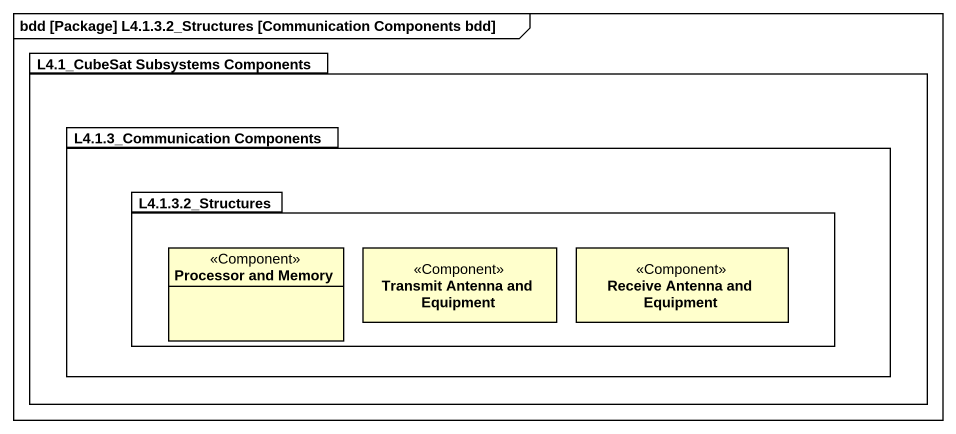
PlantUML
@startuml
mainframe bdd [Package] L4.1.3.2_Structures [Communication Components bdd]
hide circle
hide empty members
package "L4.1_CubeSat Subsystems Components" as L4_1_CubeSat_Subsystems {
  package "L4.1.3_Communication Components" as L4_1_3_Communication {
    package "L4.1.3.2_Structures" as L4_1_3_2_Structures {
      class "Processor and Memory" as Processor_and_Memory <<Component>>
      class "Transmit Antenna and Equipment" as Transmit_Antenna_and <<Component>>
      class "Receive Antenna and Equipment" as Receive_Antenna_and <<Component>>
    }
  }
}
@enduml
